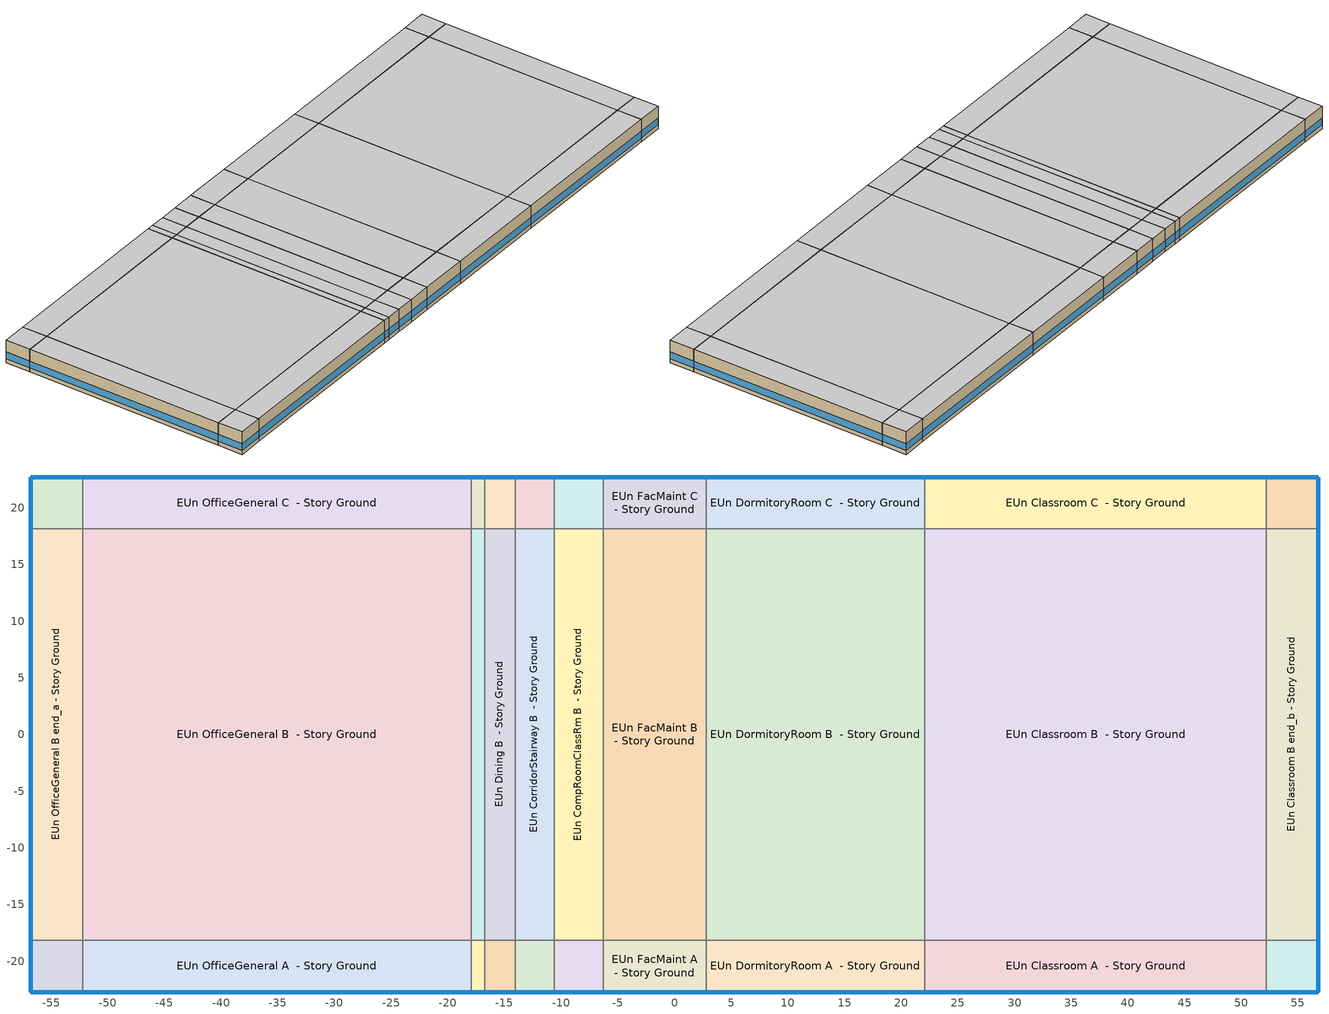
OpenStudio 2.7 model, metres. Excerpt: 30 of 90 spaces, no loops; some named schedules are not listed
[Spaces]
EUn OfficeGeneral A end_a - Story Ground
 floor ground: -56.79,-22.72 -56.79,-18.14 -52.22,-18.14 -52.22,-22.72 z0
 wall outside: -56.79,-18.14 -56.79,-22.72 -52.22,-22.72 z0:4.27
 wall to EUn OfficeGeneral B end_a - Story Ground: -52.22,-18.14 -56.79,-18.14 z0:4.27
 wall to EUn OfficeGeneral A  - Story Ground: -52.22,-22.72 -52.22,-18.14 z0:4.27
 window: -56.79,-18.17 -56.79,-22.69 / -56.76,-22.72 -52.24,-22.72 z0.76:2.06
 ceiling adiabatic (DEER Carpeted 6in Slab Floor): -52.22,-22.72 -52.22,-18.14 -56.79,-18.14 -56.79,-22.72 z4.27
EUn OfficeGeneral B end_a - Story Ground
 floor ground: -56.79,-18.14 -56.79,18.14 -52.22,18.14 -52.22,-18.14 z0
 wall outside: -56.79,18.14 -56.79,-18.14 z0:4.27
 wall to EUn OfficeGeneral C end_a - Story Ground: -52.22,18.14 -56.79,18.14 z0:4.27
 wall to EUn OfficeGeneral B  - Story Ground: -52.22,-18.14 -52.22,18.14 z0:4.27
 window: -56.79,18.12 -56.79,-18.12 z0.76:2.04
 ceiling adiabatic (DEER Carpeted 6in Slab Floor): -52.22,-18.14 -52.22,18.14 -56.79,18.14 -56.79,-18.14 z4.27
EUn OfficeGeneral C end_a - Story Ground
 floor ground: -56.79,18.14 -56.79,22.72 -52.22,22.72 -52.22,18.14 z0
 wall outside: -52.22,22.72 -56.79,22.72 -56.79,18.14 z0:4.27
 wall to EUn OfficeGeneral C  - Story Ground: -52.22,18.14 -52.22,22.72 z0:4.27
 window: -56.79,22.69 -56.79,18.17 / -52.24,22.72 -56.76,22.72 z0.76:2.06
 ceiling adiabatic (DEER Carpeted 6in Slab Floor): -52.22,18.14 -52.22,22.72 -56.79,22.72 -56.79,18.14 z4.27
EUn OfficeGeneral A  - Story Ground
 floor ground: -52.22,-22.72 -52.22,-18.14 -17.92,-18.14 -17.92,-22.72 z0
 wall outside: -52.22,-22.72 -17.92,-22.72 z0:4.27
 wall to EUn OfficeGeneral B  - Story Ground: -17.92,-18.14 -52.22,-18.14 z0:4.27
 wall to EUn Kitchen A  - Story Ground: -17.92,-22.72 -17.92,-18.14 z0:4.27
 window: -52.19,-22.72 -17.95,-22.72 z0.76:2.04
 ceiling adiabatic (DEER Carpeted 6in Slab Floor): -17.92,-22.72 -17.92,-18.14 -52.22,-18.14 -52.22,-22.72 z4.27
EUn OfficeGeneral B  - Story Ground
 floor ground: -52.22,-18.14 -52.22,18.14 -17.92,18.14 -17.92,-18.14 z0
 wall to EUn OfficeGeneral C  - Story Ground: -17.92,18.14 -52.22,18.14 z0:4.27
 wall to EUn Kitchen B  - Story Ground: -17.92,-18.14 -17.92,18.14 z0:4.27
 ceiling adiabatic (DEER Carpeted 6in Slab Floor): -17.92,-18.14 -17.92,18.14 -52.22,18.14 -52.22,-18.14 z4.27
EUn OfficeGeneral C  - Story Ground
 floor ground: -52.22,18.14 -52.22,22.72 -17.92,22.72 -17.92,18.14 z0
 wall outside: -17.92,22.72 -52.22,22.72 z0:4.27
 wall to EUn Kitchen C  - Story Ground: -17.92,18.14 -17.92,22.72 z0:4.27
 window: -17.95,22.72 -52.19,22.72 z0.76:2.04
 ceiling adiabatic (DEER Carpeted 6in Slab Floor): -17.92,18.14 -17.92,22.72 -52.22,22.72 -52.22,18.14 z4.27
EUn Kitchen A  - Story Ground
 floor ground: -17.92,-22.72 -17.92,-18.14 -16.73,-18.14 -16.73,-22.72 z0
 wall outside: -17.92,-22.72 -16.73,-22.72 z0:4.27
 wall to EUn Kitchen B  - Story Ground: -16.73,-18.14 -17.92,-18.14 z0:4.27
 wall to EUn Dining A  - Story Ground: -16.73,-22.72 -16.73,-18.14 z0:4.27
 window: -17.9,-22.72 -16.76,-22.72 z0.76:2.1
 ceiling adiabatic (DEER Carpeted 6in Slab Floor): -16.73,-22.72 -16.73,-18.14 -17.92,-18.14 -17.92,-22.72 z4.27
EUn Kitchen B  - Story Ground
 floor ground: -17.92,-18.14 -17.92,18.14 -16.73,18.14 -16.73,-18.14 z0
 wall to EUn Kitchen C  - Story Ground: -16.73,18.14 -17.92,18.14 z0:4.27
 wall to EUn Dining B  - Story Ground: -16.73,-18.14 -16.73,18.14 z0:4.27
 ceiling adiabatic (DEER Carpeted 6in Slab Floor): -16.73,-18.14 -16.73,18.14 -17.92,18.14 -17.92,-18.14 z4.27
EUn Kitchen C  - Story Ground
 floor ground: -17.92,18.14 -17.92,22.72 -16.73,22.72 -16.73,18.14 z0
 wall outside: -16.73,22.72 -17.92,22.72 z0:4.27
 wall to EUn Dining C  - Story Ground: -16.73,18.14 -16.73,22.72 z0:4.27
 window: -16.76,22.72 -17.9,22.72 z0.76:2.1
 ceiling adiabatic (DEER Carpeted 6in Slab Floor): -16.73,18.14 -16.73,22.72 -17.92,22.72 -17.92,18.14 z4.27
EUn Dining A  - Story Ground
 floor ground: -16.73,-22.72 -16.73,-18.14 -14.03,-18.14 -14.03,-22.72 z0
 wall outside: -16.73,-22.72 -14.03,-22.72 z0:4.27
 wall to EUn Dining B  - Story Ground: -14.03,-18.14 -16.73,-18.14 z0:4.27
 wall to EUn CorridorStairway A  - Story Ground: -14.03,-22.72 -14.03,-18.14 z0:4.27
 window: -16.7,-22.72 -14.05,-22.72 z0.76:2.07
 ceiling adiabatic (DEER Carpeted 6in Slab Floor): -14.03,-22.72 -14.03,-18.14 -16.73,-18.14 -16.73,-22.72 z4.27
EUn Dining B  - Story Ground
 floor ground: -16.73,-18.14 -16.73,18.14 -14.03,18.14 -14.03,-18.14 z0
 wall to EUn Dining C  - Story Ground: -14.03,18.14 -16.73,18.14 z0:4.27
 wall to EUn CorridorStairway B  - Story Ground: -14.03,-18.14 -14.03,18.14 z0:4.27
 ceiling adiabatic (DEER Carpeted 6in Slab Floor): -14.03,-18.14 -14.03,18.14 -16.73,18.14 -16.73,-18.14 z4.27
EUn Dining C  - Story Ground
 floor ground: -16.73,18.14 -16.73,22.72 -14.03,22.72 -14.03,18.14 z0
 wall outside: -14.03,22.72 -16.73,22.72 z0:4.27
 wall to EUn CorridorStairway C  - Story Ground: -14.03,18.14 -14.03,22.72 z0:4.27
 window: -14.05,22.72 -16.7,22.72 z0.76:2.07
 ceiling adiabatic (DEER Carpeted 6in Slab Floor): -14.03,18.14 -14.03,22.72 -16.73,22.72 -16.73,18.14 z4.27
EUn CorridorStairway A  - Story Ground
 floor ground: -14.03,-22.72 -14.03,-18.14 -10.62,-18.14 -10.62,-22.72 z0
 wall outside: -14.03,-22.72 -10.62,-22.72 z0:4.27
 wall to EUn CorridorStairway B  - Story Ground: -10.62,-18.14 -14.03,-18.14 z0:4.27
 wall to EUn CompRoomClassRm A  - Story Ground: -10.62,-22.72 -10.62,-18.14 z0:4.27
 window: -14,-22.72 -10.64,-22.72 z0.76:2.06
 ceiling adiabatic (DEER Carpeted 6in Slab Floor): -10.62,-22.72 -10.62,-18.14 -14.03,-18.14 -14.03,-22.72 z4.27
EUn CorridorStairway B  - Story Ground
 floor ground: -14.03,-18.14 -14.03,18.14 -10.62,18.14 -10.62,-18.14 z0
 wall to EUn CorridorStairway C  - Story Ground: -10.62,18.14 -14.03,18.14 z0:4.27
 wall to EUn CompRoomClassRm B  - Story Ground: -10.62,-18.14 -10.62,18.14 z0:4.27
 ceiling adiabatic (DEER Carpeted 6in Slab Floor): -10.62,-18.14 -10.62,18.14 -14.03,18.14 -14.03,-18.14 z4.27
EUn CorridorStairway C  - Story Ground
 floor ground: -14.03,18.14 -14.03,22.72 -10.62,22.72 -10.62,18.14 z0
 wall outside: -10.62,22.72 -14.03,22.72 z0:4.27
 wall to EUn CompRoomClassRm C  - Story Ground: -10.62,18.14 -10.62,22.72 z0:4.27
 window: -10.64,22.72 -14,22.72 z0.76:2.06
 ceiling adiabatic (DEER Carpeted 6in Slab Floor): -10.62,18.14 -10.62,22.72 -14.03,22.72 -14.03,18.14 z4.27
EUn CompRoomClassRm A  - Story Ground
 floor ground: -10.62,-22.72 -10.62,-18.14 -6.3,-18.14 -6.3,-22.72 z0
 wall outside: -10.62,-22.72 -6.3,-22.72 z0:4.27
 wall to EUn CompRoomClassRm B  - Story Ground: -6.3,-18.14 -10.62,-18.14 z0:4.27
 wall to EUn FacMaint A  - Story Ground: -6.3,-22.72 -6.3,-18.14 z0:4.27
 window: -10.59,-22.72 -6.33,-22.72 z0.76:2.06
 ceiling adiabatic (DEER Carpeted 6in Slab Floor): -6.3,-22.72 -6.3,-18.14 -10.62,-18.14 -10.62,-22.72 z4.27
EUn CompRoomClassRm B  - Story Ground
 floor ground: -10.62,-18.14 -10.62,18.14 -6.3,18.14 -6.3,-18.14 z0
 wall to EUn CompRoomClassRm C  - Story Ground: -6.3,18.14 -10.62,18.14 z0:4.27
 wall to EUn FacMaint B  - Story Ground: -6.3,-18.14 -6.3,18.14 z0:4.27
 ceiling adiabatic (DEER Carpeted 6in Slab Floor): -6.3,-18.14 -6.3,18.14 -10.62,18.14 -10.62,-18.14 z4.27
EUn CompRoomClassRm C  - Story Ground
 floor ground: -10.62,18.14 -10.62,22.72 -6.3,22.72 -6.3,18.14 z0
 wall outside: -6.3,22.72 -10.62,22.72 z0:4.27
 wall to EUn FacMaint C  - Story Ground: -6.3,18.14 -6.3,22.72 z0:4.27
 window: -6.33,22.72 -10.59,22.72 z0.76:2.06
 ceiling adiabatic (DEER Carpeted 6in Slab Floor): -6.3,18.14 -6.3,22.72 -10.62,22.72 -10.62,18.14 z4.27
EUn FacMaint A  - Story Ground
 floor ground: -6.3,-22.72 -6.3,-18.14 2.78,-18.14 2.78,-22.72 z0
 wall outside: -6.3,-22.72 2.78,-22.72 z0:4.27
 wall to EUn FacMaint B  - Story Ground: 2.78,-18.14 -6.3,-18.14 z0:4.27
 wall to EUn DormitoryRoom A  - Story Ground: 2.78,-22.72 2.78,-18.14 z0:4.27
 window: -6.28,-22.72 2.76,-22.72 z0.76:2.05
 ceiling adiabatic (DEER Carpeted 6in Slab Floor): 2.78,-22.72 2.78,-18.14 -6.3,-18.14 -6.3,-22.72 z4.27
EUn FacMaint B  - Story Ground
 floor ground: -6.3,-18.14 -6.3,18.14 2.78,18.14 2.78,-18.14 z0
 wall to EUn FacMaint C  - Story Ground: 2.78,18.14 -6.3,18.14 z0:4.27
 wall to EUn DormitoryRoom B  - Story Ground: 2.78,-18.14 2.78,18.14 z0:4.27
 ceiling adiabatic (DEER Carpeted 6in Slab Floor): 2.78,-18.14 2.78,18.14 -6.3,18.14 -6.3,-18.14 z4.27
EUn FacMaint C  - Story Ground
 floor ground: -6.3,18.14 -6.3,22.72 2.78,22.72 2.78,18.14 z0
 wall outside: 2.78,22.72 -6.3,22.72 z0:4.27
 wall to EUn DormitoryRoom C  - Story Ground: 2.78,18.14 2.78,22.72 z0:4.27
 window: 2.76,22.72 -6.28,22.72 z0.76:2.05
 ceiling adiabatic (DEER Carpeted 6in Slab Floor): 2.78,18.14 2.78,22.72 -6.3,22.72 -6.3,18.14 z4.27
EUn DormitoryRoom A  - Story Ground
 floor ground: 2.78,-22.72 2.78,-18.14 22.08,-18.14 22.08,-22.72 z0
 wall outside: 2.78,-22.72 22.08,-22.72 z0:4.27
 wall to EUn DormitoryRoom B  - Story Ground: 22.08,-18.14 2.78,-18.14 z0:4.27
 wall to EUn Classroom A  - Story Ground: 22.08,-22.72 22.08,-18.14 z0:4.27
 window: 2.81,-22.72 22.05,-22.72 z0.76:2.05
 ceiling adiabatic (DEER Carpeted 6in Slab Floor): 22.08,-22.72 22.08,-18.14 2.78,-18.14 2.78,-22.72 z4.27
EUn DormitoryRoom B  - Story Ground
 floor ground: 2.78,-18.14 2.78,18.14 22.08,18.14 22.08,-18.14 z0
 wall to EUn DormitoryRoom C  - Story Ground: 22.08,18.14 2.78,18.14 z0:4.27
 wall to EUn Classroom B  - Story Ground: 22.08,-18.14 22.08,18.14 z0:4.27
 ceiling adiabatic (DEER Carpeted 6in Slab Floor): 22.08,-18.14 22.08,18.14 2.78,18.14 2.78,-18.14 z4.27
EUn DormitoryRoom C  - Story Ground
 floor ground: 2.78,18.14 2.78,22.72 22.08,22.72 22.08,18.14 z0
 wall outside: 22.08,22.72 2.78,22.72 z0:4.27
 wall to EUn Classroom C  - Story Ground: 22.08,18.14 22.08,22.72 z0:4.27
 window: 22.05,22.72 2.81,22.72 z0.76:2.05
 ceiling adiabatic (DEER Carpeted 6in Slab Floor): 22.08,18.14 22.08,22.72 2.78,22.72 2.78,18.14 z4.27
EUn Classroom A  - Story Ground
 floor ground: 22.08,-22.72 22.08,-18.14 52.22,-18.14 52.22,-22.72 z0
 wall outside: 22.08,-22.72 52.22,-22.72 z0:4.27
 wall to EUn Classroom B  - Story Ground: 52.22,-18.14 22.08,-18.14 z0:4.27
 wall to EUn Classroom A end_b - Story Ground: 52.22,-22.72 52.22,-18.14 z0:4.27
 window: 22.1,-22.72 52.19,-22.72 z0.76:2.04
 ceiling adiabatic (DEER Carpeted 6in Slab Floor): 52.22,-22.72 52.22,-18.14 22.08,-18.14 22.08,-22.72 z4.27
EUn Classroom B  - Story Ground
 floor ground: 22.08,-18.14 22.08,18.14 52.22,18.14 52.22,-18.14 z0
 wall to EUn Classroom C  - Story Ground: 52.22,18.14 22.08,18.14 z0:4.27
 wall to EUn Classroom B end_b - Story Ground: 52.22,-18.14 52.22,18.14 z0:4.27
 ceiling adiabatic (DEER Carpeted 6in Slab Floor): 52.22,-18.14 52.22,18.14 22.08,18.14 22.08,-18.14 z4.27
EUn Classroom C  - Story Ground
 floor ground: 22.08,18.14 22.08,22.72 52.22,22.72 52.22,18.14 z0
 wall outside: 52.22,22.72 22.08,22.72 z0:4.27
 wall to EUn Classroom C end_b - Story Ground: 52.22,18.14 52.22,22.72 z0:4.27
 window: 52.19,22.72 22.1,22.72 z0.76:2.04
 ceiling adiabatic (DEER Carpeted 6in Slab Floor): 52.22,18.14 52.22,22.72 22.08,22.72 22.08,18.14 z4.27
EUn Classroom A end_b - Story Ground
 floor ground: 52.22,-22.72 52.22,-18.14 56.79,-18.14 56.79,-22.72 z0
 wall outside: 52.22,-22.72 56.79,-22.72 56.79,-18.14 z0:4.27
 wall to EUn Classroom B end_b - Story Ground: 56.79,-18.14 52.22,-18.14 z0:4.27
 window: 52.24,-22.72 56.76,-22.72 / 56.79,-22.69 56.79,-18.17 z0.76:2.06
 ceiling adiabatic (DEER Carpeted 6in Slab Floor): 56.79,-22.72 56.79,-18.14 52.22,-18.14 52.22,-22.72 z4.27
EUn Classroom B end_b - Story Ground
 floor ground: 52.22,-18.14 52.22,18.14 56.79,18.14 56.79,-18.14 z0
 wall outside: 56.79,-18.14 56.79,18.14 z0:4.27
 wall to EUn Classroom C end_b - Story Ground: 56.79,18.14 52.22,18.14 z0:4.27
 window: 56.79,-18.12 56.79,18.12 z0.76:2.04
 ceiling adiabatic (DEER Carpeted 6in Slab Floor): 56.79,-18.14 56.79,18.14 52.22,18.14 52.22,-18.14 z4.27
EUn Classroom C end_b - Story Ground
 floor ground: 52.22,18.14 52.22,22.72 56.79,22.72 56.79,18.14 z0
 wall outside: 56.79,18.14 56.79,22.72 52.22,22.72 z0:4.27
 window: 56.76,22.72 52.24,22.72 / 56.79,18.17 56.79,22.69 z0.76:2.06
 ceiling adiabatic (DEER Carpeted 6in Slab Floor): 56.79,18.14 56.79,22.72 52.22,22.72 52.22,18.14 z4.27
[Building]
DEER Pre-1975|EUn: Default Construction Set=Res DEER Pre-1975 - EUn - CEC T24-CEC6; Standards Building Type=EUn
[Site]
Site 1: Terrain=City
[ClimateZones]
Climate Zone Institution Name 1=CEC; Climate Zone Document Name 1=California Climate Zone Descriptions; Climate Zone Document Year 1=1995; Climate Zone Value 1=6; Climate Zone Institution Name 2=ASHRAE; Climate Zone Document Name 2=ANSI/ASHRAE Standard 169; Climate Zone Document Year 2=2006
[SizingPeriod:DesignDay] Barometric Pressure {Pa}=100977; Sky Clearness=0; Rain Indicator=0; Snow Indicator=0; Day of Month=21; Daylight Saving Time Indicator=0; Humidity Indicating Type=Wetbulb; Dry-Bulb Temperature Range Modifier Type=DefaultMultipliers
Name | Maximum Dry-Bulb Temperature {C} | Daily Dry-Bulb Temperature Range {deltaC} | Humidity Indicating Conditions at Maximum Dry-Bulb | Wind Speed {m/s} | Wind Direction {deg} | Month | Day Type | Solar Model Indicator | ASHRAE Taub | ASHRAE Taud
Houston Bush Intercontinental Ann Htg 99.6% Condns DB | -1.6 | 0 | -1.6 | 2.8 | 0 | 1 | WinterDesignDay | ASHRAEClearSky
Houston Bush Intercontinental Ann Clg .4% Condns DB=>MWB | 36 | 10.1 | 24.8 | 3.5 | 170 | 7 | SummerDesignDay | ASHRAETau | 0.499 | 1.97
[Site:GroundTemperature:BuildingSurface]
19.527, 19.502, 19.536, 19.598, 20.002, 21.64, 22.225, 22.375, 21.449, 20.121, 19.802, 19.633
[DefaultConstructionSet]
Res DEER Pre-1975 - EUn - CEC T24-CEC6: Default Exterior Surface Constructions=Default Surface Constructions 1; Default Interior Surface Constructions=Default Surface Constructions 2; Default Ground Contact Surface Constructions=Default Surface Constructions 3; Default Exterior SubSurface Constructions=Default Sub Surface Constructions 1; Default Interior SubSurface Constructions=Default Sub Surface Constructions 2; Interior Partition Construction=Typical Interior Partition
[DefaultSurfaceConstructions]
Name | Floor Construction | Wall Construction | Roof Ceiling Construction
Default Surface Constructions 1 | DEER Uncarpeted 6in Slab Floor | DEER Insulated Exterior Mass Wall R-3.51 | DEER Metal Framed Roof R-15.77
Default Surface Constructions 2 | DEER Carpeted 6in Slab Floor | Typical Interior Wall | DEER Carpeted 6in Slab Floor
Default Surface Constructions 3 | DEER Carpeted 6in Slab Floor | Typical Uninsulated Basement Mass Wall
[Construction]
DEER Uncarpeted 6in Slab Floor: Typical Insulation R-1.73, 6 in. Normalweight Concrete Floor
DEER Insulated Exterior Mass Wall R-3.51: 8 in. Concrete Block Wall, Typical Insulation R-1.73
DEER Metal Framed Roof R-15.77: Roof Membrane, Typical Insulation R-15.27, Metal Roof Surface
DEER Carpeted 6in Slab Floor: Typical Insulation, 6 in. Normalweight Concrete Floor, Typical Carpet Pad
Typical Interior Wall: G01 13mm gypsum board, G01 13mm gypsum board
Typical Uninsulated Basement Mass Wall: 8 in. Concrete Block Basement Wall
DEER Metal Framed Window U-1.23 SHGC 0.82: Simple Glazing U-1.23 SHGC 0.82
DEER Metal Framed Window U-1.23 SHGC 0.82 1: Simple Glazing U-1.23 SHGC 0.82 1
Typical Uninsulated Swinging Door: Typical Insulation
U 0.98 SHGC 0.68 Sgl Ref-B-H Clr 6mm: REF B CLEAR HI 6MM
Typical Insulated Metal Door: F08 Metal surface, Typical Insulation
DEER Skylight U-1.31 SHGC 0.61: Simple Glazing U-1.23 SHGC 0.61
Typical Interior Window: Clear 3mm
Typical Interior Door; Typical Interior Partition: G05 25mm wood
[Material:NoMass] Roughness=Smooth; Thermal Absorptance=0.9; Solar Absorptance=0.7
Name | Thermal Resistance {m2-K/W} | Visible Absorptance
Typical Insulation R-1.73 | 0.305336 | 0.7
Typical Insulation R-15.27 | 2.68843 | 0.7
Typical Insulation | 0.0282222 | 0.7
Typical Carpet Pad | 0.21648 | 0.8
[Material] Thermal Absorptance=0.9
Name | Roughness | Thickness {m} | Conductivity {W/m-K} | Density {kg/m3} | Specific Heat {J/kg-K} | Solar Absorptance | Visible Absorptance
6 in. Normalweight Concrete Floor | MediumRough | 0.1524 | 2.31 | 2322 | 832 | 0.7 | 0.7
8 in. Concrete Block Wall | MediumRough | 0.2032 | 0.72 | 800 | 832 | 0.7 | 0.7
Roof Membrane | VeryRough | 0.0095 | 0.16 | 1121.29 | 1460 | 0.7 | 0.7
Metal Roof Surface; F08 Metal surface | Smooth | 0.0008 | 45.28 | 7824 | 500 | 0.7 | 0.7
G01 13mm gypsum board | Smooth | 0.0127 | 0.160031 | 800.001 | 1090.73 | 0.7 | 0.5
8 in. Concrete Block Basement Wall | MediumRough | 0.2032 | 1.326 | 1842 | 912 | 0.7 | 0.7
G05 25mm wood | MediumSmooth | 0.0254 | 0.15 | 608 | 1630 | 0.5 | 0.5
[DefaultSubSurfaceConstructions]
Name | Fixed Window Construction | Operable Window Construction | Door Construction | Glass Door Construction | Overhead Door Construction | Skylight Construction | Tubular Daylight Dome Construction | Tubular Daylight Diffuser Construction
Default Sub Surface Constructions 1 | DEER Metal Framed Window U-1.23 SHGC 0.82 | DEER Metal Framed Window U-1.23 SHGC 0.82 1 | Typical Uninsulated Swinging Door | U 0.98 SHGC 0.68 Sgl Ref-B-H Clr 6mm | Typical Insulated Metal Door | DEER Skylight U-1.31 SHGC 0.61 | Typical Interior Window | Typical Interior Window
Default Sub Surface Constructions 2 | Typical Interior Window | Typical Interior Window | Typical Interior Door
[WindowMaterial:SimpleGlazingSystem] Visible Transmittance=0.25
Name | U-Factor {W/m2-K} | Solar Heat Gain Coefficient
Simple Glazing U-1.23 SHGC 0.82; Simple Glazing U-1.23 SHGC 0.82 1 | 6.98426 | 0.82
Simple Glazing U-1.23 SHGC 0.61 | 7 | 0.61
[WindowMaterial:Glazing] Optical Data Type=SpectralAverage; Infrared Transmittance at Normal Incidence=0; Front Side Infrared Hemispherical Emissivity=0.84; Conductivity {W/m-K}=0.9; Dirt Correction Factor for Solar and Visible Transmittance=1; Solar Diffusing=No
Name | Thickness {m} | Solar Transmittance at Normal Incidence | Front Side Solar Reflectance at Normal Incidence | Back Side Solar Reflectance at Normal Incidence | Visible Transmittance at Normal Incidence | Front Side Visible Reflectance at Normal Incidence | Back Side Visible Reflectance at Normal Incidence | Back Side Infrared Hemispherical Emissivity
REF B CLEAR HI 6MM | 0.006 | 0.24 | 0.16 | 0.32 | 0.3 | 0.16 | 0.29 | 0.6
Clear 3mm | 0.003 | 0.837 | 0.075 | 0.075 | 0.898 | 0.081 | 0.081 | 0.84
[SpaceType] Standards Building Type=EUn
Name | Default Schedule Set | Design Specification Outdoor Air Object | Standards Space Type
EUn Dining - DEER Pre-1975 | EUn Dining Schedule Set | EUn Dining Ventilation | Dining
EUn Classroom - DEER Pre-1975 | EUn Classroom Schedule Set | EUn Classroom Ventilation | Classroom
EUn OfficeGeneral - DEER Pre-1975 | EUn OfficeGeneral Schedule Set | EUn OfficeGeneral Ventilation | OfficeGeneral
EUn CompRoomClassRm - DEER Pre-1975 | EUn CompRoomClassRm Schedule Set | EUn CompRoomClassRm Ventilation | CompRoomClassRm
EUn Kitchen - DEER Pre-1975 | EUn Kitchen Schedule Set | EUn Kitchen Ventilation | Kitchen
EUn CorridorStairway - DEER Pre-1975 | EUn CorridorStairway Schedule Set | EUn CorridorStairway Ventilation | CorridorStairway
EUn FacMaint - DEER Pre-1975 | EUn FacMaint Schedule Set | EUn FacMaint Ventilation | FacMaint
EUn DormitoryRoom - DEER Pre-1975 | EUn DormitoryRoom Schedule Set | EUn DormitoryRoom Ventilation | DormitoryRoom
[BuildingStory]
Story Ground: Nominal Z Coordinate {m}=0; Nominal Floor to Floor Height {m}=4.2672
[Space] Building Story=Story Ground
Name | Space Type | Thermal Zone
EUn OfficeGeneral A end_a - Story Ground | EUn OfficeGeneral - DEER Pre-1975 | Zone EUn OfficeGeneral A end_a - Story Ground
EUn OfficeGeneral B end_a - Story Ground | EUn OfficeGeneral - DEER Pre-1975 | Zone EUn OfficeGeneral B end_a - Story Ground
EUn OfficeGeneral C end_a - Story Ground | EUn OfficeGeneral - DEER Pre-1975 | Zone EUn OfficeGeneral C end_a - Story Ground
EUn OfficeGeneral A  - Story Ground | EUn OfficeGeneral - DEER Pre-1975 | Zone EUn OfficeGeneral A  - Story Ground
EUn OfficeGeneral B  - Story Ground | EUn OfficeGeneral - DEER Pre-1975 | Zone EUn OfficeGeneral B  - Story Ground
EUn OfficeGeneral C  - Story Ground | EUn OfficeGeneral - DEER Pre-1975 | Zone EUn OfficeGeneral C  - Story Ground
EUn Kitchen A  - Story Ground | EUn Kitchen - DEER Pre-1975 | Zone EUn Kitchen A  - Story Ground
EUn Kitchen B  - Story Ground | EUn Kitchen - DEER Pre-1975 | Zone EUn Kitchen B  - Story Ground
EUn Kitchen C  - Story Ground | EUn Kitchen - DEER Pre-1975 | Zone EUn Kitchen C  - Story Ground
EUn Dining A  - Story Ground | EUn Dining - DEER Pre-1975 | Zone EUn Dining A  - Story Ground
EUn Dining B  - Story Ground | EUn Dining - DEER Pre-1975 | Zone EUn Dining B  - Story Ground
EUn Dining C  - Story Ground | EUn Dining - DEER Pre-1975 | Zone EUn Dining C  - Story Ground
EUn CorridorStairway A  - Story Ground | EUn CorridorStairway - DEER Pre-1975 | Zone EUn CorridorStairway A  - Story Ground
EUn CorridorStairway B  - Story Ground | EUn CorridorStairway - DEER Pre-1975 | Zone EUn CorridorStairway B  - Story Ground
EUn CorridorStairway C  - Story Ground | EUn CorridorStairway - DEER Pre-1975 | Zone EUn CorridorStairway C  - Story Ground
EUn CompRoomClassRm A  - Story Ground | EUn CompRoomClassRm - DEER Pre-1975 | Zone EUn CompRoomClassRm A  - Story Ground
EUn CompRoomClassRm B  - Story Ground | EUn CompRoomClassRm - DEER Pre-1975 | Zone EUn CompRoomClassRm B  - Story Ground
EUn CompRoomClassRm C  - Story Ground | EUn CompRoomClassRm - DEER Pre-1975 | Zone EUn CompRoomClassRm C  - Story Ground
EUn FacMaint A  - Story Ground | EUn FacMaint - DEER Pre-1975 | Zone EUn FacMaint A  - Story Ground
EUn FacMaint B  - Story Ground | EUn FacMaint - DEER Pre-1975 | Zone EUn FacMaint B  - Story Ground
EUn FacMaint C  - Story Ground | EUn FacMaint - DEER Pre-1975 | Zone EUn FacMaint C  - Story Ground
EUn DormitoryRoom A  - Story Ground | EUn DormitoryRoom - DEER Pre-1975 | Zone EUn DormitoryRoom A  - Story Ground
EUn DormitoryRoom B  - Story Ground | EUn DormitoryRoom - DEER Pre-1975 | Zone EUn DormitoryRoom B  - Story Ground
EUn DormitoryRoom C  - Story Ground | EUn DormitoryRoom - DEER Pre-1975 | Zone EUn DormitoryRoom C  - Story Ground
EUn Classroom A  - Story Ground | EUn Classroom - DEER Pre-1975 | Zone EUn Classroom A  - Story Ground
EUn Classroom B  - Story Ground | EUn Classroom - DEER Pre-1975 | Zone EUn Classroom B  - Story Ground
EUn Classroom C  - Story Ground | EUn Classroom - DEER Pre-1975 | Zone EUn Classroom C  - Story Ground
EUn Classroom A end_b - Story Ground | EUn Classroom - DEER Pre-1975 | Zone EUn Classroom A end_b - Story Ground
EUn Classroom B end_b - Story Ground | EUn Classroom - DEER Pre-1975 | Zone EUn Classroom B end_b - Story Ground
EUn Classroom C end_b - Story Ground | EUn Classroom - DEER Pre-1975 | Zone EUn Classroom C end_b - Story Ground
[ThermalZone] Multiplier=1; Use Ideal Air Loads=No
Name | Thermostat
Zone EUn OfficeGeneral A end_a - Story Ground | EUn OfficeGeneral - DEER Pre-1975 Thermostat 1
Zone EUn OfficeGeneral B end_a - Story Ground | EUn OfficeGeneral - DEER Pre-1975 Thermostat 3
Zone EUn OfficeGeneral C end_a - Story Ground | EUn OfficeGeneral - DEER Pre-1975 Thermostat 2
Zone EUn OfficeGeneral A  - Story Ground | EUn OfficeGeneral - DEER Pre-1975 Thermostat 4
Zone EUn OfficeGeneral B  - Story Ground | EUn OfficeGeneral - DEER Pre-1975 Thermostat
Zone EUn OfficeGeneral C  - Story Ground | EUn OfficeGeneral - DEER Pre-1975 Thermostat 5
Zone EUn Kitchen A  - Story Ground | EUn Kitchen - DEER Pre-1975 Thermostat 2
Zone EUn Kitchen B  - Story Ground | EUn Kitchen - DEER Pre-1975 Thermostat 1
Zone EUn Kitchen C  - Story Ground | EUn Kitchen - DEER Pre-1975 Thermostat
Zone EUn Dining A  - Story Ground | EUn Dining - DEER Pre-1975 Thermostat 1
Zone EUn Dining B  - Story Ground | EUn Dining - DEER Pre-1975 Thermostat 2
Zone EUn Dining C  - Story Ground | EUn Dining - DEER Pre-1975 Thermostat 3
Zone EUn CorridorStairway A  - Story Ground | EUn CorridorStairway - DEER Pre-1975 Thermostat 1
Zone EUn CorridorStairway B  - Story Ground | EUn CorridorStairway - DEER Pre-1975 Thermostat 2
Zone EUn CorridorStairway C  - Story Ground | EUn CorridorStairway - DEER Pre-1975 Thermostat
Zone EUn CompRoomClassRm A  - Story Ground | EUn CompRoomClassRm - DEER Pre-1975 Thermostat 1
Zone EUn CompRoomClassRm B  - Story Ground | EUn CompRoomClassRm - DEER Pre-1975 Thermostat 2
Zone EUn CompRoomClassRm C  - Story Ground | EUn CompRoomClassRm - DEER Pre-1975 Thermostat 3
Zone EUn FacMaint A  - Story Ground | EUn FacMaint - DEER Pre-1975 Thermostat 3
Zone EUn FacMaint B  - Story Ground | EUn FacMaint - DEER Pre-1975 Thermostat 4
Zone EUn FacMaint C  - Story Ground | EUn FacMaint - DEER Pre-1975 Thermostat 5
Zone EUn DormitoryRoom A  - Story Ground | EUn DormitoryRoom - DEER Pre-1975 Thermostat 1
Zone EUn DormitoryRoom B  - Story Ground | EUn DormitoryRoom - DEER Pre-1975 Thermostat 2
Zone EUn DormitoryRoom C  - Story Ground | EUn DormitoryRoom - DEER Pre-1975 Thermostat
Zone EUn Classroom A  - Story Ground | EUn Classroom - DEER Pre-1975 Thermostat 3
Zone EUn Classroom B  - Story Ground | EUn Classroom - DEER Pre-1975 Thermostat 5
Zone EUn Classroom C  - Story Ground | EUn Classroom - DEER Pre-1975 Thermostat 6
Zone EUn Classroom A end_b - Story Ground | EUn Classroom - DEER Pre-1975 Thermostat 7
Zone EUn Classroom B end_b - Story Ground | EUn Classroom - DEER Pre-1975 Thermostat 4
Zone EUn Classroom C end_b - Story Ground | EUn Classroom - DEER Pre-1975 Thermostat 8
[People:Definition] Number of People Calculation Method=People/Area; Fraction Radiant=0.3
Name | People per Space Floor Area {person/m2}
EUn Dining People Definition | 0.477918
EUn Classroom People Definition | 0.358438
EUn DormitoryRoom People Definition; EUn Kitchen People Definition | 0.0355209
EUn CorridorStairway People Definition | 0.0721182
EUn CompRoomClassRm People Definition | 0.14316
EUn OfficeGeneral People Definition | 0.0473612
EUn FacMaint People Definition | 0.0236806
[People] Work Efficiency Schedule=Work Efficiency Schedule; Clothing Insulation Schedule=Clothing Schedule; Air Velocity Schedule=Air Velocity Schedule; Multiplier=1
Name | People Definition | Space or SpaceType
EUn Dining People | EUn Dining People Definition | EUn Dining - DEER Pre-1975
EUn Classroom People | EUn Classroom People Definition | EUn Classroom - DEER Pre-1975
EUn DormitoryRoom People | EUn DormitoryRoom People Definition | EUn DormitoryRoom - DEER Pre-1975
EUn CorridorStairway People | EUn CorridorStairway People Definition | EUn CorridorStairway - DEER Pre-1975
EUn CompRoomClassRm People | EUn CompRoomClassRm People Definition | EUn CompRoomClassRm - DEER Pre-1975
EUn OfficeGeneral People | EUn OfficeGeneral People Definition | EUn OfficeGeneral - DEER Pre-1975
EUn Kitchen People | EUn Kitchen People Definition | EUn Kitchen - DEER Pre-1975
EUn FacMaint People | EUn FacMaint People Definition | EUn FacMaint - DEER Pre-1975
[Lights:Definition] Design Level Calculation Method=Watts/Area
Name | Watts per Space Floor Area {W/m2}
EUn Dining Lights Definition; EUn FacMaint Lights Definition | 16.1459
EUn Classroom Lights Definition; EUn CompRoomClassRm Lights Definition | 17.2223
EUn DormitoryRoom Lights Definition; EUn CorridorStairway Lights Definition | 8.61113
EUn OfficeGeneral Lights Definition | 13.9931
EUn Kitchen Lights Definition | 18.2986
[Lights] Fraction Replaceable=0
Name | Lights Definition | Space or SpaceType
EUn Dining Lights | EUn Dining Lights Definition | EUn Dining - DEER Pre-1975
EUn Classroom Lights | EUn Classroom Lights Definition | EUn Classroom - DEER Pre-1975
EUn DormitoryRoom Lights | EUn DormitoryRoom Lights Definition | EUn DormitoryRoom - DEER Pre-1975
EUn CorridorStairway Lights | EUn CorridorStairway Lights Definition | EUn CorridorStairway - DEER Pre-1975
EUn CompRoomClassRm Lights | EUn CompRoomClassRm Lights Definition | EUn CompRoomClassRm - DEER Pre-1975
EUn OfficeGeneral Lights | EUn OfficeGeneral Lights Definition | EUn OfficeGeneral - DEER Pre-1975
EUn Kitchen Lights | EUn Kitchen Lights Definition | EUn Kitchen - DEER Pre-1975
EUn FacMaint Lights | EUn FacMaint Lights Definition | EUn FacMaint - DEER Pre-1975
[ElectricEquipment:Definition] Design Level Calculation Method=Watts/Area
Name | Watts per Space Floor Area {W/m2} | Fraction Radiant | Fraction Lost
EUn Dining Elec Equip Definition; EUn DormitoryRoom Elec Equip Definition | 6.18925 | 0.5
EUn Classroom Elec Equip Definition | 12.3785 | 0.5
EUn CorridorStairway Elec Equip Definition; EUn FacMaint Elec Equip Definition | 2.4757 | 0.5
EUn CompRoomClassRm Elec Equip Definition | 61.8925 | 0.5
EUn OfficeGeneral Elec Equip Definition | 18.5677 | 0.5
EUn Kitchen Elec Equip Definition | 43.8091 | 0.53 | 0.47
[ElectricEquipment]
Name | Electric Equipment Definition | Space or SpaceType
EUn Dining Elec Equip | EUn Dining Elec Equip Definition | EUn Dining - DEER Pre-1975
EUn Classroom Elec Equip | EUn Classroom Elec Equip Definition | EUn Classroom - DEER Pre-1975
EUn DormitoryRoom Elec Equip | EUn DormitoryRoom Elec Equip Definition | EUn DormitoryRoom - DEER Pre-1975
EUn CorridorStairway Elec Equip | EUn CorridorStairway Elec Equip Definition | EUn CorridorStairway - DEER Pre-1975
EUn CompRoomClassRm Elec Equip | EUn CompRoomClassRm Elec Equip Definition | EUn CompRoomClassRm - DEER Pre-1975
EUn OfficeGeneral Elec Equip | EUn OfficeGeneral Elec Equip Definition | EUn OfficeGeneral - DEER Pre-1975
EUn Kitchen Elec Equip | EUn Kitchen Elec Equip Definition | EUn Kitchen - DEER Pre-1975
EUn FacMaint Elec Equip | EUn FacMaint Elec Equip Definition | EUn FacMaint - DEER Pre-1975
[DesignSpecification:OutdoorAir] Outdoor Air Method=Sum
Name | Outdoor Air Flow per Floor Area {m3/s-m2}
EUn Dining Ventilation | 0.0045212
EUn Classroom Ventilation | 0.00254
EUn DormitoryRoom Ventilation | 0.000508
EUn CorridorStairway Ventilation; EUn Kitchen Ventilation; EUn FacMaint Ventilation | 0.000254
EUn CompRoomClassRm Ventilation | 0.001016
EUn OfficeGeneral Ventilation | 0.0004572
[DefaultScheduleSet] Infiltration Schedule=D_EUn_All_C_Inf_Yr
Name | Number of People Schedule | People Activity Level Schedule | Lighting Schedule | Electric Equipment Schedule | Gas Equipment Schedule
EUn Dining Schedule Set | D_EUn_Caf_Occup_Yr | DEER Activity 161W/person | D17_EUn_Din_LF_Yr | D_EUn_Caf_Misc_Yr
EUn Classroom Schedule Set | D_EUn_Clrm_Occup_Yr | DEER Activity 117W/person | D17_EUn_Clrm_LF_Yr | D_EUn_Clrm_Misc_Yr
EUn DormitoryRoom Schedule Set | D_EUn_Dorm_Occup_Yr | DEER Activity 117W/person | D17_EUn_Dorm_LF_Yr | D_EUn_Dorm_Misc_Yr
EUn CorridorStairway Schedule Set | D_EUn_Clrm_Occup_Yr | DEER Activity 147W/person | D17_EUn_Cordr_LF_Yr | D_EUn_Clrm_Misc_Yr
EUn CompRoomClassRm Schedule Set | D_EUn_CompCL_Occup_Yr | DEER Activity 117W/person | D17_EUn_CompCL_LF_Yr | D_EUn_CompCL_Misc_Yr
EUn OfficeGeneral Schedule Set | D_EUn_OffGen_Occup_Yr | DEER Activity 132W/person | D17_EUn_OffGen_LF_Yr | D_EUn_OffGen_Misc_Yr
EUn Kitchen Schedule Set | D_EUn_Ktchn_Occup_Yr | DEER Activity 220W/person | D17_EUn_Ktchn_LF_Yr | D_EUn_Ktchn_Misc_Yr | D_EUn_Ktchn_Cook_Yr
EUn FacMaint Schedule Set | D_EUn_OffGen_Occup_Yr | DEER Activity 147W/person | D17_EUn_OffGen_LF_Yr | D_EUn_OffGen_Misc_Yr
[GasEquipment:Definition]
EUn Kitchen Gas Equip Definition: Design Level Calculation Method=Watts/Area; Watts per Space Floor Area {W/m2}=1558.37; Fraction Latent=0.3; Fraction Radiant=0.05; Fraction Lost=0.65
[GasEquipment]
EUn Kitchen Gas Equip: Gas Equipment Definition=EUn Kitchen Gas Equip Definition; Space or SpaceType=EUn Kitchen - DEER Pre-1975
[SpaceInfiltration:DesignFlowRate] Schedule=Always On Discrete; Design Flow Rate Calculation Method=Flow/ExteriorArea; Flow per Exterior Surface Area {m3/s-m2}=0.00019304; Constant Term Coefficient=0; Temperature Term Coefficient=0; Velocity Term Coefficient=0.224; Velocity Squared Term Coefficient=0
Name | Space or SpaceType
EUn Classroom A  - Story Ground Infiltration | EUn Classroom A  - Story Ground
EUn Classroom A end_b - Story Ground Infiltration | EUn Classroom A end_b - Story Ground
EUn Classroom B end_b - Story Ground Infiltration | EUn Classroom B end_b - Story Ground
EUn Classroom C  - Story Ground Infiltration | EUn Classroom C  - Story Ground
EUn Classroom C end_b - Story Ground Infiltration | EUn Classroom C end_b - Story Ground
EUn CompRoomClassRm A  - Story Ground Infiltration | EUn CompRoomClassRm A  - Story Ground
EUn CompRoomClassRm C  - Story Ground Infiltration | EUn CompRoomClassRm C  - Story Ground
EUn CorridorStairway A  - Story Ground Infiltration | EUn CorridorStairway A  - Story Ground
EUn CorridorStairway C  - Story Ground Infiltration | EUn CorridorStairway C  - Story Ground
EUn Dining A  - Story Ground Infiltration | EUn Dining A  - Story Ground
EUn Dining C  - Story Ground Infiltration | EUn Dining C  - Story Ground
EUn DormitoryRoom A  - Story Ground Infiltration | EUn DormitoryRoom A  - Story Ground
EUn DormitoryRoom C  - Story Ground Infiltration | EUn DormitoryRoom C  - Story Ground
EUn FacMaint A  - Story Ground Infiltration | EUn FacMaint A  - Story Ground
EUn FacMaint C  - Story Ground Infiltration | EUn FacMaint C  - Story Ground
EUn Kitchen A  - Story Ground Infiltration | EUn Kitchen A  - Story Ground
EUn Kitchen C  - Story Ground Infiltration | EUn Kitchen C  - Story Ground
EUn OfficeGeneral A  - Story Ground Infiltration | EUn OfficeGeneral A  - Story Ground
EUn OfficeGeneral A end_a - Story Ground Infiltration | EUn OfficeGeneral A end_a - Story Ground
EUn OfficeGeneral B end_a - Story Ground Infiltration | EUn OfficeGeneral B end_a - Story Ground
EUn OfficeGeneral C  - Story Ground Infiltration | EUn OfficeGeneral C  - Story Ground
EUn OfficeGeneral C end_a - Story Ground Infiltration | EUn OfficeGeneral C end_a - Story Ground
[Exterior:Lights:Definition]
Name | Design Level {W}
Parking Areas and Drives Def (W/ft^2) | 0.04
Building Facades Def (W/ft^2) | 0.25
Main Entries Def (W/ft) | 30
Other Doors Def (W/ft) | 25
[Exterior:Lights] Schedule=Always On Discrete; Control Option=AstronomicalClock
Name | Exterior Lights Definition | Multiplier
Parking Areas and Drives | Parking Areas and Drives Def (W/ft^2) | 65240
Building Facades | Building Facades Def (W/ft^2) | 14607.1
Main Entries | Main Entries Def (W/ft) | 112.666
Other Doors | Other Doors Def (W/ft) | 54.4305
[ThermostatSetpoint:DualSetpoint] Heating Setpoint Temperature Schedule=D_EUn_All_HTemp_Yr; Cooling Setpoint Temperature Schedule=D_EUn_All_CTemp_Yr
EUn Dining - DEER Pre-1975 Thermostat 1; EUn Dining - DEER Pre-1975 Thermostat 2; EUn Dining - DEER Pre-1975 Thermostat 3; EUn Classroom - DEER Pre-1975 Thermostat 3; EUn Classroom - DEER Pre-1975 Thermostat 4; EUn Classroom - DEER Pre-1975 Thermostat 5; EUn Classroom - DEER Pre-1975 Thermostat 6; EUn Classroom - DEER Pre-1975 Thermostat 7; EUn Classroom - DEER Pre-1975 Thermostat 8; EUn DormitoryRoom - DEER Pre-1975 Thermostat; EUn DormitoryRoom - DEER Pre-1975 Thermostat 1; EUn DormitoryRoom - DEER Pre-1975 Thermostat 2; EUn CorridorStairway - DEER Pre-1975 Thermostat; EUn CorridorStairway - DEER Pre-1975 Thermostat 1; EUn CorridorStairway - DEER Pre-1975 Thermostat 2; EUn CompRoomClassRm - DEER Pre-1975 Thermostat 1; EUn CompRoomClassRm - DEER Pre-1975 Thermostat 2; EUn CompRoomClassRm - DEER Pre-1975 Thermostat 3; EUn OfficeGeneral - DEER Pre-1975 Thermostat; EUn OfficeGeneral - DEER Pre-1975 Thermostat 1; EUn OfficeGeneral - DEER Pre-1975 Thermostat 2; EUn OfficeGeneral - DEER Pre-1975 Thermostat 3; EUn OfficeGeneral - DEER Pre-1975 Thermostat 4; EUn OfficeGeneral - DEER Pre-1975 Thermostat 5; EUn Kitchen - DEER Pre-1975 Thermostat; EUn Kitchen - DEER Pre-1975 Thermostat 1; EUn Kitchen - DEER Pre-1975 Thermostat 2; EUn FacMaint - DEER Pre-1975 Thermostat 3; EUn FacMaint - DEER Pre-1975 Thermostat 4; EUn FacMaint - DEER Pre-1975 Thermostat 5
[Schedule:Ruleset]
Name | Default Day Schedule | Summer Design Day Schedule | Winter Design Day Schedule
Clothing Schedule | Clothing Schedule Default Winter Clothes
Air Velocity Schedule | Air Velocity Schedule Default
Work Efficiency Schedule | Work Efficiency Schedule Default
D_EUn_Caf_Occup_Yr | D_EUn_Caf_Occup_Yr Default | D_EUn_Caf_Occup_Yr Summer Design Day 5 | D_EUn_Caf_Occup_Yr Winter Design Day 5
DEER Activity 161W/person | DEER Activity 161W/person Default | DEER Activity 161W/person Summer Design Day | DEER Activity 161W/person Winter Design Day
D17_EUn_Din_LF_Yr | D17_EUn_Din_LF_Yr Default | D17_EUn_Din_LF_Yr Summer Design Day 5 | D17_EUn_Din_LF_Yr Winter Design Day 5
D_EUn_Caf_Misc_Yr | D_EUn_Caf_Misc_Yr Default | D_EUn_Caf_Misc_Yr Summer Design Day 5 | D_EUn_Caf_Misc_Yr Winter Design Day 5
D_EUn_All_C_Inf_Yr | D_EUn_All_C_Inf_Yr Default | D_EUn_All_C_Inf_Yr Summer Design Day 5 | D_EUn_All_C_Inf_Yr Winter Design Day 5
D_EUn_Clrm_Occup_Yr | D_EUn_Clrm_Occup_Yr Default | D_EUn_Clrm_Occup_Yr Summer Design Day 5 | D_EUn_Clrm_Occup_Yr Winter Design Day 5
DEER Activity 117W/person | DEER Activity 117W/person Default | DEER Activity 117W/person Summer Design Day | DEER Activity 117W/person Winter Design Day
D17_EUn_Clrm_LF_Yr | D17_EUn_Clrm_LF_Yr Default | D17_EUn_Clrm_LF_Yr Summer Design Day 5 | D17_EUn_Clrm_LF_Yr Winter Design Day 5
D_EUn_Clrm_Misc_Yr | D_EUn_Clrm_Misc_Yr Default | D_EUn_Clrm_Misc_Yr Summer Design Day 5 | D_EUn_Clrm_Misc_Yr Winter Design Day 5
D_EUn_Dorm_Occup_Yr | D_EUn_Dorm_Occup_Yr Default | D_EUn_Dorm_Occup_Yr Summer Design Day 5 | D_EUn_Dorm_Occup_Yr Winter Design Day 5
D17_EUn_Dorm_LF_Yr | D17_EUn_Dorm_LF_Yr Default | D17_EUn_Dorm_LF_Yr Summer Design Day 5 | D17_EUn_Dorm_LF_Yr Winter Design Day 5
D_EUn_Dorm_Misc_Yr | D_EUn_Dorm_Misc_Yr Default | D_EUn_Dorm_Misc_Yr Summer Design Day 5 | D_EUn_Dorm_Misc_Yr Winter Design Day 5
DEER Activity 147W/person | DEER Activity 147W/person Default | DEER Activity 147W/person Summer Design Day | DEER Activity 147W/person Winter Design Day
D17_EUn_Cordr_LF_Yr | D17_EUn_Cordr_LF_Yr Default | D17_EUn_Cordr_LF_Yr Summer Design Day 6 | D17_EUn_Cordr_LF_Yr Winter Design Day 6
D_EUn_CompCL_Occup_Yr | D_EUn_CompCL_Occup_Yr Default | D_EUn_CompCL_Occup_Yr Summer Design Day 5 | D_EUn_CompCL_Occup_Yr Winter Design Day 5
D17_EUn_CompCL_LF_Yr | D17_EUn_CompCL_LF_Yr Default | D17_EUn_CompCL_LF_Yr Summer Design Day 5 | D17_EUn_CompCL_LF_Yr Winter Design Day 5
D_EUn_CompCL_Misc_Yr | D_EUn_CompCL_Misc_Yr Default | D_EUn_CompCL_Misc_Yr Summer Design Day 5 | D_EUn_CompCL_Misc_Yr Winter Design Day 5
D_EUn_OffGen_Occup_Yr | D_EUn_OffGen_Occup_Yr Default | D_EUn_OffGen_Occup_Yr Summer Design Day 5 | D_EUn_OffGen_Occup_Yr Winter Design Day 5
DEER Activity 132W/person | DEER Activity 132W/person Default | DEER Activity 132W/person Summer Design Day | DEER Activity 132W/person Winter Design Day
D17_EUn_OffGen_LF_Yr | D17_EUn_OffGen_LF_Yr Default | D17_EUn_OffGen_LF_Yr Summer Design Day 5 | D17_EUn_OffGen_LF_Yr Winter Design Day 5
D_EUn_OffGen_Misc_Yr | D_EUn_OffGen_Misc_Yr Default | D_EUn_OffGen_Misc_Yr Summer Design Day 5 | D_EUn_OffGen_Misc_Yr Winter Design Day 5
D_EUn_Ktchn_Occup_Yr | D_EUn_Ktchn_Occup_Yr Default | D_EUn_Ktchn_Occup_Yr Summer Design Day 5 | D_EUn_Ktchn_Occup_Yr Winter Design Day 5
DEER Activity 220W/person | DEER Activity 220W/person Default | DEER Activity 220W/person Summer Design Day | DEER Activity 220W/person Winter Design Day
D17_EUn_Ktchn_LF_Yr | D17_EUn_Ktchn_LF_Yr Default | D17_EUn_Ktchn_LF_Yr Summer Design Day 5 | D17_EUn_Ktchn_LF_Yr Winter Design Day 5
D_EUn_Ktchn_Misc_Yr | D_EUn_Ktchn_Misc_Yr Default | D_EUn_Ktchn_Misc_Yr Summer Design Day 5 | D_EUn_Ktchn_Misc_Yr Winter Design Day 5
D_EUn_Ktchn_Cook_Yr | D_EUn_Ktchn_Cook_Yr Default | D_EUn_Ktchn_Cook_Yr Summer Design Day 5 | D_EUn_Ktchn_Cook_Yr Winter Design Day 5
D_EUn_All_HTemp_Yr | D_EUn_All_HTemp_Yr Default | D_EUn_All_HTemp_Yr Summer Design Day 5 | D_EUn_All_HTemp_Yr Winter Design Day 5
D_EUn_All_CTemp_Yr | D_EUn_All_CTemp_Yr Default | D_EUn_All_CTemp_Yr Summer Design Day 5 | D_EUn_All_CTemp_Yr Winter Design Day 5
[Schedule:Day]
D_EUn_OffGen_Occup_Yr Default: 7, 0, 0, 8, 0, 0.3, 11, 0, 1, 12, 0, 0.8, 13, 0, 0.4, 14, 0, 0.8, 17, 0, 1, 18, 0, 0.3, 21, 0, 0.1, 24, 0, 0
D_EUn_OffGen_Occup_Yr Winter Design Day 5; D_EUn_OffGen_Occup_Yr Summer Design Day 5: 24, 0, 0
DEER Activity 132W/person Default; DEER Activity 132W/person Winter Design Day; DEER Activity 132W/person Summer Design Day: 24, 0, 132
D17_EUn_OffGen_LF_Yr Default: 7, 0, 0.05, 8, 0, 0.8417, 10, 0, 0.9472, 12, 0, 1, 14, 0, 0.8417, 16, 0, 0.9472, 17, 0, 1, 18, 0, 0.8417, 19, 0, 0.7361, 20, 0, 0.6306, 21, 0, 0.4194, 22, 0, 0.1028, 24, 0, 0.035
D17_EUn_OffGen_LF_Yr Winter Design Day 5; D17_EUn_OffGen_LF_Yr Summer Design Day 5: 24, 0, 0.035
D_EUn_All_HTemp_Yr Default: 6, 0, 17.8, 21, 0, 21.1, 22, 0, 21.1, 24, 0, 17.8
D_EUn_All_HTemp_Yr Winter Design Day 5; D_EUn_All_HTemp_Yr Summer Design Day 5: 24, 0, 17.8
D_EUn_All_CTemp_Yr Default: 6, 0, 27.8, 21, 0, 24.4, 22, 0, 24.4, 24, 0, 27.8
D_EUn_All_CTemp_Yr Winter Design Day 5; D_EUn_All_CTemp_Yr Summer Design Day 5: 24, 0, 27.8
[Schedule:Rule] Date Specification Type=DateRange
Name | Schedule Ruleset | Rule Order | Day Schedule | Apply Monday | Apply Tuesday | Apply Wednesday | Apply Thursday | Apply Friday | Start Month | Start Day | End Month | End Day | Apply Saturday | Apply Sunday
Schedule Rule 128 | D_EUn_OffGen_Occup_Yr | 11 | D_EUn_OffGen_Occup_Yr Default|Wkdy Day | Yes | Yes | Yes | Yes | Yes | 1 | 12 | 4 | 3
Schedule Rule 129 | D_EUn_OffGen_Occup_Yr | 10 | D_EUn_OffGen_Occup_Yr Sat Day |  |  |  |  |  | 1 | 12 | 4 | 3 | Yes
Schedule Rule 130 | D_EUn_OffGen_Occup_Yr | 9 | D_EUn_OffGen_Occup_Yr Sun Day |  |  |  |  |  | 1 | 12 | 4 | 3 |  | Yes
Schedule Rule 131 | D_EUn_OffGen_Occup_Yr | 8 | D_EUn_OffGen_Occup_Yr Default|Wkdy Day 1 | Yes | Yes | Yes | Yes | Yes | 4 | 13 | 5 | 22
Schedule Rule 132 | D_EUn_OffGen_Occup_Yr | 7 | D_EUn_OffGen_Occup_Yr Sat Day 1 |  |  |  |  |  | 4 | 13 | 5 | 22 | Yes
Schedule Rule 133 | D_EUn_OffGen_Occup_Yr | 6 | D_EUn_OffGen_Occup_Yr Sun Day 1 |  |  |  |  |  | 4 | 13 | 5 | 22 |  | Yes
Schedule Rule 134 | D_EUn_OffGen_Occup_Yr | 5 | D_EUn_OffGen_Occup_Yr Default|Wkdy Day 2 | Yes | Yes | Yes | Yes | Yes | 6 | 1 | 8 | 7
Schedule Rule 135 | D_EUn_OffGen_Occup_Yr | 4 | D_EUn_OffGen_Occup_Yr Sat Day 2 |  |  |  |  |  | 6 | 1 | 8 | 7 | Yes
Schedule Rule 136 | D_EUn_OffGen_Occup_Yr | 3 | D_EUn_OffGen_Occup_Yr Sun Day 2 |  |  |  |  |  | 6 | 1 | 8 | 7 |  | Yes
Schedule Rule 137 | D_EUn_OffGen_Occup_Yr | 2 | D_EUn_OffGen_Occup_Yr Default|Wkdy Day 3 | Yes | Yes | Yes | Yes | Yes | 8 | 17 | 12 | 11
Schedule Rule 138 | D_EUn_OffGen_Occup_Yr | 1 | D_EUn_OffGen_Occup_Yr Sat Day 3 |  |  |  |  |  | 8 | 17 | 12 | 11 | Yes
Schedule Rule 139 | D_EUn_OffGen_Occup_Yr | 0 | D_EUn_OffGen_Occup_Yr Sun Day 3 |  |  |  |  |  | 8 | 17 | 12 | 11 |  | Yes
Schedule Rule 140 | D17_EUn_OffGen_LF_Yr | 7 | D17_EUn_OffGen_LF_Yr Default|Wkdy Day | Yes | Yes | Yes | Yes | Yes | 1 | 12 | 4 | 3
Schedule Rule 141 | D17_EUn_OffGen_LF_Yr | 6 | D17_EUn_OffGen_LF_Yr Wknd Day |  |  |  |  |  | 1 | 12 | 4 | 3 | Yes | Yes
Schedule Rule 142 | D17_EUn_OffGen_LF_Yr | 5 | D17_EUn_OffGen_LF_Yr Default|Wkdy Day 1 | Yes | Yes | Yes | Yes | Yes | 4 | 13 | 5 | 22
Schedule Rule 143 | D17_EUn_OffGen_LF_Yr | 4 | D17_EUn_OffGen_LF_Yr Wknd Day 1 |  |  |  |  |  | 4 | 13 | 5 | 22 | Yes | Yes
Schedule Rule 144 | D17_EUn_OffGen_LF_Yr | 3 | D17_EUn_OffGen_LF_Yr Default|Wkdy Day 2 | Yes | Yes | Yes | Yes | Yes | 6 | 1 | 8 | 7
Schedule Rule 224 | D_EUn_All_HTemp_Yr | 7 | D_EUn_All_HTemp_Yr Default|Wkdy Day | Yes | Yes | Yes | Yes | Yes | 1 | 12 | 4 | 3
Schedule Rule 225 | D_EUn_All_HTemp_Yr | 6 | D_EUn_All_HTemp_Yr Wknd Day |  |  |  |  |  | 1 | 12 | 4 | 3 | Yes | Yes
Schedule Rule 226 | D_EUn_All_HTemp_Yr | 5 | D_EUn_All_HTemp_Yr Default|Wkdy Day 1 | Yes | Yes | Yes | Yes | Yes | 4 | 13 | 5 | 22
Schedule Rule 227 | D_EUn_All_HTemp_Yr | 4 | D_EUn_All_HTemp_Yr Wknd Day 1 |  |  |  |  |  | 4 | 13 | 5 | 22 | Yes | Yes
Schedule Rule 228 | D_EUn_All_HTemp_Yr | 3 | D_EUn_All_HTemp_Yr Default|Wkdy Day 2 | Yes | Yes | Yes | Yes | Yes | 6 | 1 | 8 | 7
Schedule Rule 229 | D_EUn_All_HTemp_Yr | 2 | D_EUn_All_HTemp_Yr Wknd Day 2 |  |  |  |  |  | 6 | 1 | 8 | 7 | Yes | Yes
Schedule Rule 230 | D_EUn_All_HTemp_Yr | 1 | D_EUn_All_HTemp_Yr Default|Wkdy Day 3 | Yes | Yes | Yes | Yes | Yes | 8 | 17 | 12 | 11
Schedule Rule 231 | D_EUn_All_HTemp_Yr | 0 | D_EUn_All_HTemp_Yr Wknd Day 3 |  |  |  |  |  | 8 | 17 | 12 | 11 | Yes | Yes
Schedule Rule 232 | D_EUn_All_CTemp_Yr | 7 | D_EUn_All_CTemp_Yr Default|Wkdy Day | Yes | Yes | Yes | Yes | Yes | 1 | 12 | 4 | 3
Schedule Rule 233 | D_EUn_All_CTemp_Yr | 6 | D_EUn_All_CTemp_Yr Wknd Day |  |  |  |  |  | 1 | 12 | 4 | 3 | Yes | Yes
Schedule Rule 234 | D_EUn_All_CTemp_Yr | 5 | D_EUn_All_CTemp_Yr Default|Wkdy Day 1 | Yes | Yes | Yes | Yes | Yes | 4 | 13 | 5 | 22
Schedule Rule 235 | D_EUn_All_CTemp_Yr | 4 | D_EUn_All_CTemp_Yr Wknd Day 1 |  |  |  |  |  | 4 | 13 | 5 | 22 | Yes | Yes
Schedule Rule 236 | D_EUn_All_CTemp_Yr | 3 | D_EUn_All_CTemp_Yr Default|Wkdy Day 2 | Yes | Yes | Yes | Yes | Yes | 6 | 1 | 8 | 7
Schedule Rule 237 | D_EUn_All_CTemp_Yr | 2 | D_EUn_All_CTemp_Yr Wknd Day 2 |  |  |  |  |  | 6 | 1 | 8 | 7 | Yes | Yes
Schedule Rule 238 | D_EUn_All_CTemp_Yr | 1 | D_EUn_All_CTemp_Yr Default|Wkdy Day 3 | Yes | Yes | Yes | Yes | Yes | 8 | 17 | 12 | 11
Schedule Rule 239 | D_EUn_All_CTemp_Yr | 0 | D_EUn_All_CTemp_Yr Wknd Day 3 |  |  |  |  |  | 8 | 17 | 12 | 11 | Yes | Yes
[Schedule:Constant]
Always On Discrete: Value=1
